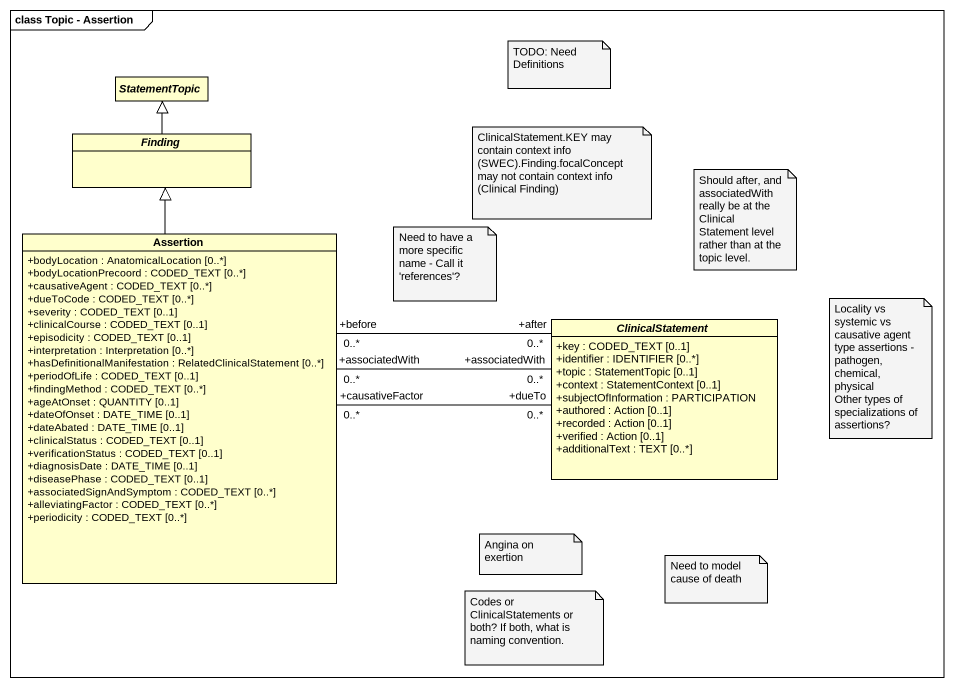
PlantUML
@startuml
mainframe class Topic - Assertion
hide circle
hide empty members
skinparam classAttributeIconSize 0
abstract class StatementTopic
abstract class Finding
class Assertion {
  +bodyLocation : AnatomicalLocation [0..*]
  +bodyLocationPrecoord : CODED_TEXT [0..*]
  +causativeAgent : CODED_TEXT [0..*]
  +dueToCode : CODED_TEXT [0..*]
  +severity : CODED_TEXT [0..1]
  +clinicalCourse : CODED_TEXT [0..1]
  +episodicity : CODED_TEXT [0..1]
  +interpretation : Interpretation [0..*]
  +hasDefinitionalManifestation : RelatedClinicalStatement [0..*]
  +periodOfLife : CODED_TEXT [0..1]
  +findingMethod : CODED_TEXT [0..*]
  +ageAtOnset : QUANTITY [0..1]
  +dateOfOnset : DATE_TIME [0..1]
  +dateAbated : DATE_TIME [0..1]
  +clinicalStatus : CODED_TEXT [0..1]
  +verificationStatus : CODED_TEXT [0..1]
  +diagnosisDate : DATE_TIME [0..1]
  +diseasePhase : CODED_TEXT [0..1]
  +associatedSignAndSymptom : CODED_TEXT [0..*]
  +alleviatingFactor : CODED_TEXT [0..*]
  +periodicity : CODED_TEXT [0..*]
}
abstract class ClinicalStatement {
  +key : CODED_TEXT [0..1]
  +identifier : IDENTIFIER [0..*]
  +topic : StatementTopic [0..1]
  +context : StatementContext [0..1]
  +subjectOfInformation : PARTICIPATION
  +authored : Action [0..1]
  +recorded : Action [0..1]
  +verified : Action [0..1]
  +additionalText : TEXT [0..*]
}
Finding -up-|> StatementTopic
Assertion -up-|> Finding
ClinicalStatement "+dueTo\n0..*" -left- "+causativeFactor\n0..*" Assertion
ClinicalStatement "+after\n0..*" -left- "+before\n0..*" Assertion
ClinicalStatement "+associatedWith\n0..*" -left- "+associatedWith\n0..*" Assertion
note as N1
  TODO: Need Definitions
end note
note as N2
  ClinicalStatement.KEY may contain context info (SWEC).Finding.focalConcept may not contain context info (Clinical Finding)
end note
note as N3
  Should after, and associatedWith really be at the ClinicalStatement level rather than at the topic level.
end note
note as N4
  Need to have a more specific name - Call it 'references'?
end note
note as N5
  Locality vs systemic vs causative agent type assertions - pathogen, chemical, physical
  Other types of specializations of assertions?
end note
note as N6
  Angina on exertion
end note
note as N7
  Codes or ClinicalStatements or both? If both, what is naming convention.
end note
note as N8
  Need to model cause of death
end note
@enduml
